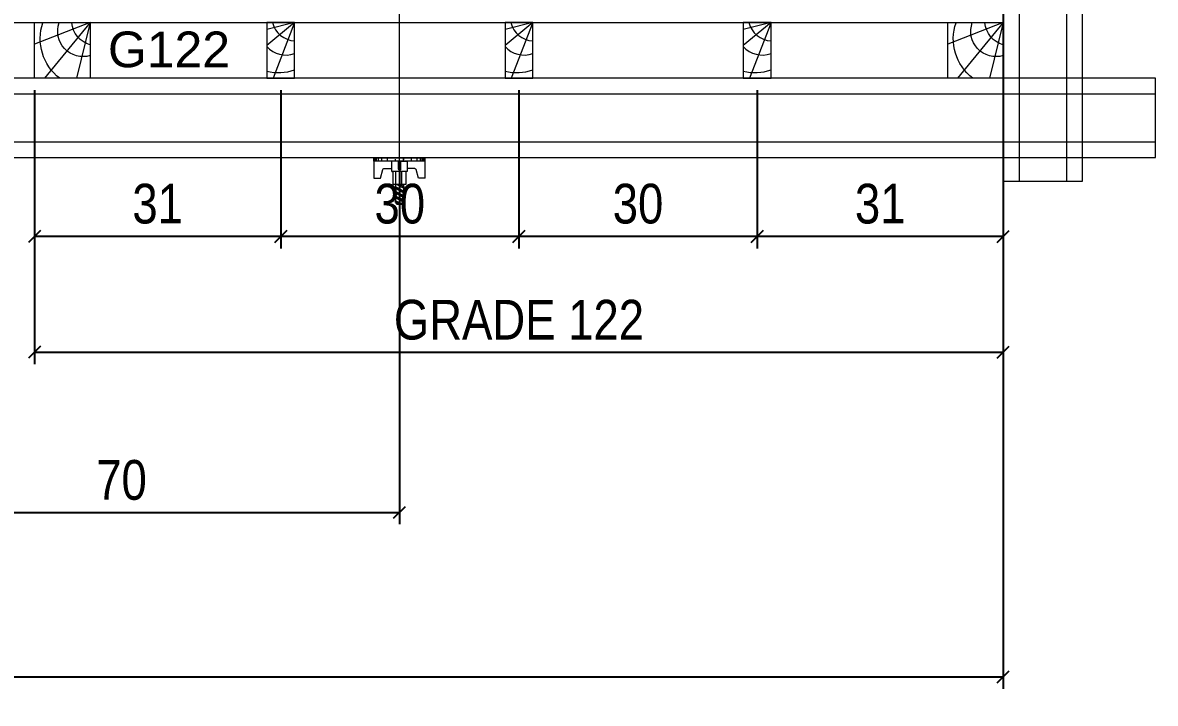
# Model space of a CAD drawing. Extents: x 2949 to 9203, y -16089 to 12527.
# Drawn here: x 5359.1 to 5644.4, y -6538.6 to -6367.1 of the extents above; entities that cross this region are included whole.
import ezdxf
from ezdxf.enums import TextEntityAlignment as Align

# ---------------------------------------------------------------- set-up
doc = ezdxf.new("R2010")
doc.units = 0
doc.layers.add('COTA', color=241, linetype='Continuous')
doc.layers.add('MEIO_PONT', color=93, linetype='Continuous')
for name, color, linetype, lineweight in [('Hachura', 251, 'Continuous', 9), ('Madeira', 126, 'Continuous', 18), ('Perfil Metálico', 224, 'Continuous', 18), ('Texto Seção', 7, 'Continuous', 15)]:
    doc.layers.add(name, color=color, linetype=linetype, lineweight=lineweight)
doc.styles.add('COTA TECNICA 2X', font='techl___.ttf', dxfattribs={"height": 10})
doc.styles.add('SANSSERIF', font='sas_____.pfb')
doc.dimstyles.new('SECAO PILAR', dxfattribs={"dimtxt": 10, "dimasz": 3, "dimexe": 3, "dimexo": 3, "dimgap": 3, "dimtad": 1, "dimdec": 1, "dimlfac": 0.5, "dimzin": 12, "dimdsep": 46, "dimtxsty": 'COTA TECNICA 2X', "dimblk1": 'OBLIQUE', "dimblk2": 'OBLIQUE', "dimsah": 1, "dimcen": 0.9, "dimclrd": 256, "dimclre": 256, "dimclrt": 256, "dimadec": 1, "dimazin": 3, "dimtfac": 1, "dimtdec": 1, "dimtmove": 0, "dimatfit": 3, "dimfxl": 1, "dimtolj": 1, "dimtzin": 12, "dimarcsym": 0})

# ---------------------------------------------------------------- blocks, each defined once
blk = doc.blocks.new('PONTALETE')
at = {"layer": 'Madeira'}
for q in [(2.71, 7), (7, 5.76), (7, 1.74)]:
    blk.add_line((0, 0), q, dxfattribs=at)
blk.add_lwpolyline([(0, 0), (7, 0), (7, 7), (0, 7)], close=True, dxfattribs=at)
for centre, radius, start, end in [((2.04, 0.06), 6.23, 37.2818, 109.0913), ((1.09, 0.9), 3.19, 343.603, 109.9847), ((-0.21, -0.78), 3.09, 14.6322, 86.0383)]:
    blk.add_arc(centre, radius, start, end, dxfattribs=at)
blk = doc.blocks.new('MEIO PONTALETE')
at = {"layer": 'Madeira'}
for q in [(2.71, 7), (3.5, 2.88), (3.5, 0.87)]:
    blk.add_line((0, 0), q, dxfattribs=at)
blk.add_lwpolyline([(0, 0), (3.5, 0), (3.5, 7), (0, 7)], close=True, dxfattribs=at)
for centre, radius, start, end in [((2.04, 0.06), 6.23, 76.4499, 109.0913), ((1.09, 0.9), 3.19, 40.9063, 109.9847), ((-0.21, -0.78), 3.09, 14.6322, 86.0383)]:
    blk.add_arc(centre, radius, start, end, dxfattribs=at)
blk = doc.blocks.new('_Oblique')
at = {"color": 0, "linetype": 'ByBlock', "lineweight": -2}
blk.add_line((-0.5, -0.5), (0.5, 0.5), dxfattribs=at)
blk = doc.blocks.new('*D2537')
at = {"layer": 'COTA', "lineweight": -2, "transparency": 16777216}
for p, q in [((5544.12, -6384.12), (5544.12, -6424)), ((5606.12, -6384.12), (5606.12, -6424)), ((5606.12, -6421), (5544.12, -6421))]:
    blk.add_line(p, q, dxfattribs=at)
at = {"layer": 'Defpoints', "color": 0, "transparency": 16777216}
for p in [(5544.12, -6381.12), (5606.12, -6381.12), (5544.12, -6421)]:
    blk.add_point(p, dxfattribs=at)
at = {"layer": 'COTA', "lineweight": -2, "transparency": 16777216, "xscale": 3, "yscale": 3, "zscale": 3, "rotation": 180}
blk.add_blockref('_Oblique', (5544.12, -6421), dxfattribs=at)
at = {"layer": 'COTA', "lineweight": -2, "transparency": 16777216, "xscale": 3, "yscale": 3, "zscale": 3}
blk.add_blockref('_Oblique', (5606.12, -6421), dxfattribs=at)
at = {"layer": 'COTA', "transparency": 16777216, "insert": (5575.12, -6412.78), "char_height": 10, "attachment_point": 5, "style": 'COTA TECNICA 2X'}
blk.add_mtext('\\A1;31', dxfattribs=at)
blk = doc.blocks.new('*D2538')
at = {"layer": 'COTA', "lineweight": -2, "transparency": 16777216}
for p, q in [((5484.12, -6384.12), (5484.12, -6424)), ((5544.12, -6384.12), (5544.12, -6424)), ((5544.12, -6421), (5484.12, -6421))]:
    blk.add_line(p, q, dxfattribs=at)
at = {"layer": 'Defpoints', "color": 0, "transparency": 16777216}
for p in [(5484.12, -6381.12), (5544.12, -6381.12), (5484.12, -6421)]:
    blk.add_point(p, dxfattribs=at)
at = {"layer": 'COTA', "lineweight": -2, "transparency": 16777216, "xscale": 3, "yscale": 3, "zscale": 3, "rotation": 180}
blk.add_blockref('_Oblique', (5484.12, -6421), dxfattribs=at)
at = {"layer": 'COTA', "lineweight": -2, "transparency": 16777216, "xscale": 3, "yscale": 3, "zscale": 3}
blk.add_blockref('_Oblique', (5544.12, -6421), dxfattribs=at)
at = {"layer": 'COTA', "transparency": 16777216, "insert": (5514.12, -6412.78), "char_height": 10, "attachment_point": 5, "style": 'COTA TECNICA 2X'}
blk.add_mtext('\\A1;30', dxfattribs=at)
blk = doc.blocks.new('*D2539')
at = {"layer": 'COTA', "lineweight": -2, "transparency": 16777216}
for p, q in [((5424.12, -6384.12), (5424.12, -6424)), ((5484.12, -6384.12), (5484.12, -6424)), ((5484.12, -6421), (5424.12, -6421))]:
    blk.add_line(p, q, dxfattribs=at)
at = {"layer": 'Defpoints', "color": 0, "transparency": 16777216}
for p in [(5424.12, -6381.12), (5484.12, -6381.12), (5424.12, -6421)]:
    blk.add_point(p, dxfattribs=at)
at = {"layer": 'COTA', "lineweight": -2, "transparency": 16777216, "xscale": 3, "yscale": 3, "zscale": 3, "rotation": 180}
blk.add_blockref('_Oblique', (5424.12, -6421), dxfattribs=at)
at = {"layer": 'COTA', "lineweight": -2, "transparency": 16777216, "xscale": 3, "yscale": 3, "zscale": 3}
blk.add_blockref('_Oblique', (5484.12, -6421), dxfattribs=at)
at = {"layer": 'COTA', "transparency": 16777216, "insert": (5454.12, -6412.78), "char_height": 10, "attachment_point": 5, "style": 'COTA TECNICA 2X'}
blk.add_mtext('\\A1;30', dxfattribs=at)
blk = doc.blocks.new('*D2540')
at = {"layer": 'COTA', "lineweight": -2, "transparency": 16777216}
for p, q in [((5362.12, -6384.12), (5362.12, -6424)), ((5424.12, -6384.12), (5424.12, -6424)), ((5424.12, -6421), (5362.12, -6421))]:
    blk.add_line(p, q, dxfattribs=at)
at = {"layer": 'Defpoints', "color": 0, "transparency": 16777216}
for p in [(5362.12, -6381.12), (5424.12, -6381.12), (5362.12, -6421)]:
    blk.add_point(p, dxfattribs=at)
at = {"layer": 'COTA', "lineweight": -2, "transparency": 16777216, "xscale": 3, "yscale": 3, "zscale": 3, "rotation": 180}
blk.add_blockref('_Oblique', (5362.12, -6421), dxfattribs=at)
at = {"layer": 'COTA', "lineweight": -2, "transparency": 16777216, "xscale": 3, "yscale": 3, "zscale": 3}
blk.add_blockref('_Oblique', (5424.12, -6421), dxfattribs=at)
at = {"layer": 'COTA', "transparency": 16777216, "insert": (5393.12, -6412.78), "char_height": 10, "attachment_point": 5, "style": 'COTA TECNICA 2X'}
blk.add_mtext('\\A1;31', dxfattribs=at)
blk = doc.blocks.new('*D2541')
at = {"layer": 'COTA', "lineweight": -2, "transparency": 16777216}
for p, q in [((5362.12, -6384.12), (5362.12, -6453.12)), ((5606.12, -6384.12), (5606.12, -6453.12)), ((5362.12, -6450.12), (5606.12, -6450.12))]:
    blk.add_line(p, q, dxfattribs=at)
at = {"layer": 'Defpoints', "color": 0, "transparency": 16777216}
for p in [(5362.12, -6381.12), (5606.12, -6381.12), (5606.12, -6450.12)]:
    blk.add_point(p, dxfattribs=at)
at = {"layer": 'COTA', "lineweight": -2, "transparency": 16777216, "xscale": 3, "yscale": 3, "zscale": 3, "rotation": 180}
blk.add_blockref('_Oblique', (5362.12, -6450.12), dxfattribs=at)
at = {"layer": 'COTA', "lineweight": -2, "transparency": 16777216, "xscale": 3, "yscale": 3, "zscale": 3}
blk.add_blockref('_Oblique', (5606.12, -6450.12), dxfattribs=at)
at = {"layer": 'COTA', "transparency": 16777216, "insert": (5484.12, -6442.02), "char_height": 10, "attachment_point": 5, "style": 'COTA TECNICA 2X'}
blk.add_mtext('\\A1;GRADE 122', dxfattribs=at)
blk = doc.blocks.new('*D2548')
at = {"layer": 'COTA', "linetype": 'ByBlock', "lineweight": -2, "transparency": 16777216}
for p, q in [((5314.02, -6404.12), (5314.02, -6493.48)), ((5454.02, -6404.12), (5454.02, -6493.48)), ((5314.02, -6490.48), (5454.02, -6490.48))]:
    blk.add_line(p, q, dxfattribs=at)
at = {"layer": 'Defpoints', "color": 0, "linetype": 'ByBlock', "transparency": 16777216}
for p in [(5314.02, -6401.12), (5454.02, -6401.12), (5454.02, -6490.48)]:
    blk.add_point(p, dxfattribs=at)
at = {"layer": 'COTA', "linetype": 'ByBlock', "lineweight": -2, "transparency": 16777216, "xscale": 3, "yscale": 3, "zscale": 3, "rotation": 180}
blk.add_blockref('_Oblique', (5314.02, -6490.48), dxfattribs=at)
at = {"layer": 'COTA', "linetype": 'ByBlock', "lineweight": -2, "transparency": 16777216, "xscale": 3, "yscale": 3, "zscale": 3}
blk.add_blockref('_Oblique', (5454.02, -6490.48), dxfattribs=at)
at = {"layer": 'COTA', "linetype": 'ByBlock', "transparency": 16777216, "insert": (5384.02, -6482.38), "char_height": 10, "attachment_point": 5, "style": 'COTA TECNICA 2X'}
blk.add_mtext('\\A1;70', dxfattribs=at)
blk = doc.blocks.new('*D2549')
at = {"layer": 'COTA', "linetype": 'ByBlock', "lineweight": -2, "transparency": 16777216}
for p, q in [((4886.1, -6362.12), (4886.1, -6534.91)), ((5606.1, -6362.12), (5606.1, -6534.91)), ((4886.1, -6531.91), (5606.1, -6531.91))]:
    blk.add_line(p, q, dxfattribs=at)
at = {"layer": 'Defpoints', "color": 0, "linetype": 'ByBlock', "transparency": 16777216}
for p in [(4886.1, -6359.12), (5606.1, -6359.12), (5606.1, -6531.91)]:
    blk.add_point(p, dxfattribs=at)
at = {"layer": 'COTA', "linetype": 'ByBlock', "lineweight": -2, "transparency": 16777216, "xscale": 3, "yscale": 3, "zscale": 3, "rotation": 180}
blk.add_blockref('_Oblique', (4886.1, -6531.91), dxfattribs=at)
at = {"layer": 'COTA', "linetype": 'ByBlock', "lineweight": -2, "transparency": 16777216, "xscale": 3, "yscale": 3, "zscale": 3}
blk.add_blockref('_Oblique', (5606.1, -6531.91), dxfattribs=at)
at = {"layer": 'COTA', "linetype": 'ByBlock', "transparency": 16777216, "insert": (5246.1, -6523.69), "char_height": 10, "attachment_point": 5, "style": 'COTA TECNICA 2X'}
blk.add_mtext('\\A1;360 PAINEL', dxfattribs=at)
blk = doc.blocks.new('C')
at = {"layer": 'Hachura', "color": 0}
for p, q in [((0, 3.22), (0, -3.22)), ((0.45, 3.22), (0, 3.22)), ((0.46, 3.16), (0, 3.16)), ((0.46, 3.05), (0, 3.05)), ((0.46, 2.88), (0, 2.88)), ((0.45, -3.23), (0.45, 3.22)), ((0.45, 3.22), (2.58, 3.22)), ((2.58, 3.22), (2.58, 2.39)), ((0, 2.75), (0, -1.16)), ((0.46, 2.65), (0, 2.65)), ((0.46, 2.23), (0, 2.23)), ((0.46, 1.51), (0, 1.51)), ((1.35, 1.94), (1.35, 0.96)), ((2.58, 2.39), (1.47, 2.09)), ((0.39, 0.49), (0.17, 0.49)), ((1.74, 0.97), (0.45, 0.97)), ((1.45, 0.1), (0.45, 0.1)), ((1.74, -0.97), (1.74, 0.97)), ((1.74, 0.97), (1.74, 0.84)), ((1.74, 0.97), (1.74, 0.84)), ((1.74, 0.84), (3.35, 0.84)), ((3.35, 0.45), (1.74, 0.45)), ((3.32, 0.84), (3.32, -0.84)), ((3.35, 0.84), (3.35, -0.84)), ((3.68, 0.45), (3.35, 0.45)), ((3.84, -0.52), (3.35, 0.45)), ((3.35, 0.06), (3.67, -0.57)), ((3.68, 0.45), (4.16, -0.52)), ((3.72, 0.5), (4.25, -0.57)), ((4.37, -0.55), (3.83, 0.53)), ((4.15, 0.45), (3.93, 0.45)), ((4.42, -0.52), (3.93, 0.45)), ((4.15, 0.45), (4.26, 0.45)), ((4.26, 0.45), (4.74, -0.52)), ((4.3, 0.5), (4.83, -0.57)), ((4.95, -0.55), (4.41, 0.53)), ((4.51, 0.45), (4.84, 0.45)), ((5, -0.52), (4.51, 0.45)), ((4.84, 0.45), (5.32, -0.52)), ((4.88, 0.5), (5.41, -0.57)), ((5.53, -0.55), (4.99, 0.53)), ((5.58, -0.52), (5.09, 0.45)), ((5.42, 0.45), (5.09, 0.45)), ((5.58, -0.52), (5.09, 0.45)), ((5.42, 0.45), (5.74, -0.19)), ((5.46, 0.5), (5.74, -0.07)), ((5.74, 0.19), (5.57, 0.53)), ((5.74, 0.32), (5.68, 0.45)), ((5.68, 0.45), (5.74, 0.45)), ((5.74, 0.45), (5.9, 0.29)), ((5.74, 0.45), (5.74, -0.52)), ((5.9, -0.36), (5.9, 0.29)), ((0.45, 0), (0, 0)), ((0.08, -0.48), (0.29, -0.48)), ((0.29, -0.48), (0.4, -0.48)), ((0.45, 0), (0.45, -0.97)), ((0.45, -0.16), (1.45, -0.16)), ((0.45, -0.65), (0.45, -0.32)), ((0.45, -3.23), (0.45, -0.65)), ((0.45, -0.97), (1.74, -0.97)), ((1.35, -1.94), (1.35, -0.97)), ((3.35, -0.32), (1.74, -0.32)), ((3.35, -0.84), (1.74, -0.84)), ((3.35, -0.07), (3.58, -0.52)), ((3.35, -0.52), (3.58, -0.52)), ((3.84, -0.52), (4.16, -0.52)), ((4.42, -0.52), (4.74, -0.52)), ((4.63, -0.52), (4.74, -0.52)), ((5, -0.52), (5.32, -0.52)), ((5.58, -0.52), (5.74, -0.52)), ((5.74, -0.52), (5.9, -0.36)), ((5.74, -0.52), (5.74, -0.52)), ((0.46, -1.52), (0, -1.52)), ((0.46, -2.23), (0, -2.23)), ((0.46, -2.65), (0, -2.65)), ((2.58, -2.39), (1.47, -2.1)), ((2.58, -3.23), (2.58, -2.39)), ((0.46, -2.88), (0, -2.88)), ((0.46, -3.05), (0, -3.05)), ((0.46, -3.16), (0, -3.16)), ((0, -3.22), (2.57, -3.22))]:
    blk.add_line(p, q, dxfattribs=at)
for centre, radius, start, end in [((1.52, 1.94), 0.161, 104.7436, 180), ((1.44, -0.03), 0.129, 272.695, 87.305), ((3.81, 0.39), 0.143, 25.5688, 154.4312), ((4.39, 0.39), 0.143, 25.5688, 154.4312), ((4.97, 0.39), 0.143, 25.5688, 154.4312), ((5.55, 0.39), 0.143, 25.5688, 154.4312), ((0.17, -0.37), 0.174, 221.744, 317.8592), ((3.71, -0.4), 0.174, 222.1408, 318.256), ((4.29, -0.4), 0.174, 222.1408, 318.256), ((4.87, -0.4), 0.174, 222.1408, 318.256), ((5.45, -0.4), 0.174, 222.1408, 318.256), ((5.61, -0.4), 0.174, 317.8592, 318.256), ((1.52, -1.94), 0.161, 180, 255.2564)]:
    blk.add_arc(centre, radius, start, end, dxfattribs=at)

msp = doc.modelspace()

# ---------------------------------------------------------------- linework, layer by layer
at = {"layer": 'Hachura'}
msp.add_line((5454.02, -6411.95), (5454.03, -6272.15), dxfattribs=at)
at = {"layer": 'Madeira'}
for points in [[(5606.1, -6367.12), (5606.1, -6381.12), (4886.1, -6381.12), (4886.1, -6367.12)], [(5362.12, -6381.12), (5362.12, -6367.12), (5606.12, -6367.12), (5606.12, -6381.12)]]:
    msp.add_lwpolyline(points, close=True, dxfattribs=at)
at = {"layer": 'Perfil Metálico'}
for points in [[(5606.1, -6407.03), (5626.1, -6407.03), (5626.1, -6074.75), (5606.1, -6074.75)], [(5622.1, -6074.75), (5610.1, -6074.75), (5610.1, -6407.03), (5622.1, -6407.03)], [(4854.17, -6381.12), (4854.17, -6401.12), (5644.43, -6401.12), (5644.43, -6381.12)], [(5644.43, -6397.12), (5644.43, -6385.12), (4854.17, -6385.12), (4854.17, -6397.12)]]:
    msp.add_lwpolyline(points, close=True, dxfattribs=at)

# ---------------------------------------------------------------- block references
at = {"layer": 'Hachura', "linetype": 'Continuous', "xscale": -2, "yscale": 2, "zscale": 2, "rotation": 90}
msp.add_blockref('C', (5454.01, -6401.15), dxfattribs=at)
at = {"layer": 'MEIO_PONT'}
for name, p, xscale, yscale, zscale, rotation in [('PONTALETE', (5376.12, -6367.12), -2, 2, 2, 90), ('MEIO PONTALETE', (5427.62, -6367.12), 1.999999997962732, 1.999999997962732, 1.999999997962732, 180), ('MEIO PONTALETE', (5487.62, -6367.12), 1.999999997962732, 1.999999997962732, 1.999999997962732, 180), ('MEIO PONTALETE', (5547.62, -6367.12), 1.999999997962732, 1.999999997962732, 1.999999997962732, 180), ('PONTALETE', (5606.12, -6367.12), -2, 2, 2, 90)]:
    msp.add_blockref(name, p, dxfattribs=dict(at, xscale=xscale, yscale=yscale, zscale=zscale, rotation=rotation))

# ---------------------------------------------------------------- texts
at = {"layer": 'Texto Seção', "color": 0, "linetype": 'Continuous', "style": 'SANSSERIF'}
msp.add_text('G122', height=9, dxfattribs=at).set_placement((5380.6, -6373.86), align=Align.MIDDLE_LEFT)

# ---------------------------------------------------------------- dimensions: what is measured, and where the dimension line sits
at = {"layer": 'COTA', "linetype": 'ByBlock'}
dim = msp.add_linear_dim(base=(5606.1, -6531.91), p1=(4886.1, -6359.12), p2=(5606.1, -6359.12), text='<> PAINEL', dimstyle='SECAO PILAR', override={"dimtmove": 1}, dxfattribs=at)
dim.commit()
dim.dimension.update_dxf_attribs({"geometry": '*D2549', "text_midpoint": (5246.1, -6523.69)})
at = {"layer": 'COTA'}
for base, p1, p2, picture, middle in [((5362.12, -6421), (5424.12, -6381.12), (5362.12, -6381.12), '*D2540', (5393.12, -6412.78)), ((5424.12, -6421), (5484.12, -6381.12), (5424.12, -6381.12), '*D2539', (5454.12, -6412.78)), ((5484.12, -6421), (5544.12, -6381.12), (5484.12, -6381.12), '*D2538', (5514.12, -6412.78)), ((5544.12, -6421), (5606.12, -6381.12), (5544.12, -6381.12), '*D2537', (5575.12, -6412.78))]:
    dim = msp.add_linear_dim(base=base, p1=p1, p2=p2, dimstyle='SECAO PILAR', dxfattribs=at)
    dim.commit()
    dim.dimension.update_dxf_attribs({"geometry": picture, "text_midpoint": middle})
dim = msp.add_linear_dim(base=(5606.12, -6450.12), p1=(5362.12, -6381.12), p2=(5606.12, -6381.12), text='GRADE <>', dimstyle='SECAO PILAR', dxfattribs=at)
dim.commit()
dim.dimension.update_dxf_attribs({"geometry": '*D2541', "text_midpoint": (5484.12, -6442.02)})
at = {"layer": 'COTA', "linetype": 'ByBlock'}
dim = msp.add_linear_dim(base=(5454.02, -6490.48), p1=(5314.02, -6401.12), p2=(5454.02, -6401.12), dimstyle='SECAO PILAR', override={"dimtmove": 1}, dxfattribs=at)
dim.commit()
dim.dimension.update_dxf_attribs({"geometry": '*D2548', "text_midpoint": (5384.02, -6482.38)})

doc.saveas('drawing.dxf')
